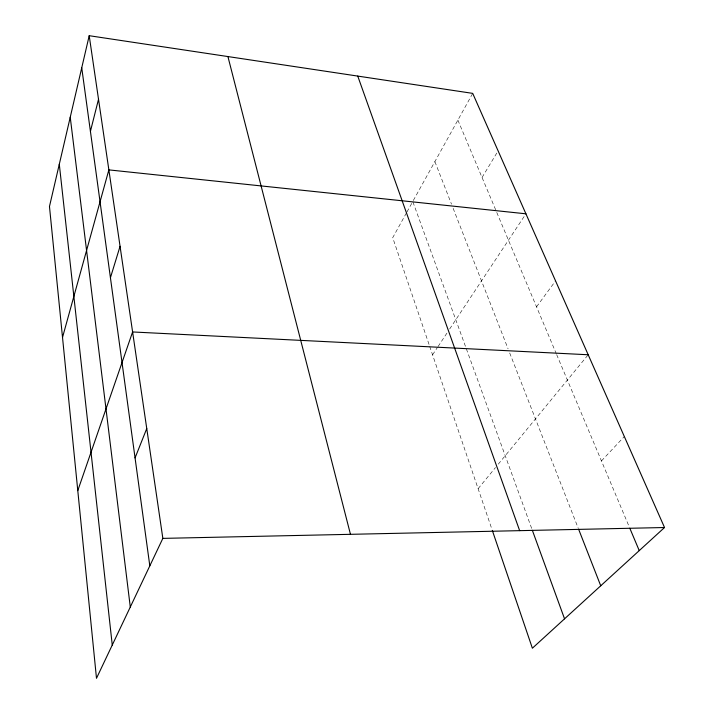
<?xml version="1.0" encoding="UTF-8"?>
<svg xmlns="http://www.w3.org/2000/svg" width="714" height="714" viewBox="0 0 714 714"><rect width="100%" height="100%" fill="white"/><g stroke="black" fill="none" stroke-linecap="round" stroke-linejoin="round"><path stroke-width="0.54" stroke-dasharray="3.57 2.68" d="M406.436 212.924L392.718 237.682L429.355 345.371M406.971 211.969L412.772 201.5L531.966 529.244M413.308 200.527L472.704 93.373M482.048 177.491L498.113 150.859M432.568 354.813L437.45 347.432M438.066 346.513L447.232 332.67M449.668 328.984L525.923 213.807M536.535 306.833L555.554 280.879M478.112 488.688L495.489 467.545M498.274 464.162L588.202 354.76M601.456 460.914L624.331 436.522M457.879 120.122L496.337 211.406M496.765 212.433L556.251 353.626M556.679 354.644L628.936 526.156M434.88 161.623L451.516 204.177M453.14 208.327L508.082 348.834M509.689 352.957L578.17 528.074M429.712 346.415L491.946 529.36"/><path stroke-width="1.07" d="M89.205 35.7L49.471 206.48L96.488 678.3L162.846 538.383L89.205 35.7L472.704 93.373L664.529 527.521L532.376 648.214L492.303 530.395M90.419 131.367L98.514 99.273M62.52 337.419L108.858 169.887L525.923 213.807M110.429 277.728L120.059 246.321M77.781 490.607L132.599 331.956L588.202 354.76M135.062 457.906L146.754 428.561M162.846 538.383L664.529 527.521M629.793 528.19L639.244 550.619M578.572 529.11L600.733 585.783M532.341 530.279L564.551 618.833M357.75 76.086L519.649 530.654M227.918 56.558L350.467 534.322M81.735 67.812L149.815 565.854M70.24 117.221L130.287 607.034M59.298 164.22L112.259 645.054"/></g></svg>
